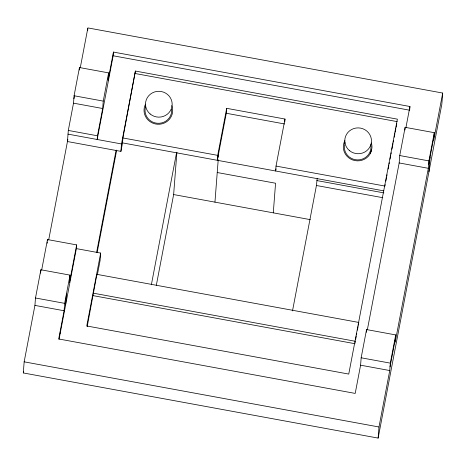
<?xml version="1.0" encoding="UTF-8"?>
<svg xmlns="http://www.w3.org/2000/svg" width="466" height="466" viewBox="0 0 466 466"><rect width="100%" height="100%" fill="white"/><g stroke="black" fill="none" stroke-linecap="round" stroke-linejoin="round"><path stroke-width="0.7" d="M80.257 67.809L87.87 27.908L442.7 93.054L441.844 104.163L378.13 438.092L23.3 372.946L24.156 361.837L34.921 305.399L35.492 297.995L40.88 269.773L70.04 275.126L69.475 282.536L76.651 244.906L47.485 239.553L41.66 270.082M40.618 273.14L40.88 269.773M47.2 243.258L47.299 242.023M47.392 240.788L47.485 239.553M409.707 109.597L409.946 106.51L113.442 52.076L108.06 80.292L108.63 72.888L79.465 67.535L74.082 95.751L73.511 103.155L68.304 130.439L67.454 141.542L120.921 151.363L122.535 142.893L122.913 137.959L135.396 71.053L397.387 119.156L348.749 374.076L86.758 325.973L100.668 253.073L76.366 248.611L76.651 244.906M79.278 69.999L79.465 67.535M60.213 333.272L60.498 329.567M367.336 329.841L399.176 162.954L399.746 155.545L405.135 127.329L434.295 132.682L428.912 160.904L428.341 168.308L395.139 342.329L395.71 334.926L366.544 329.567L361.162 357.789L360.591 365.193L355.203 393.415L58.704 338.974L64.087 310.752L64.657 303.349L70.04 275.126M65.595 305.049L66.452 293.941M87.655 30.674L87.818 28.595M108.63 72.888L103.248 101.105L102.677 108.514L97.47 135.792L97.184 139.491L113.162 55.774L113.442 52.076M87.189 326.678L96.893 274.352L358.878 322.455M96.782 275.767L96.893 274.352M100.668 253.073L100.103 260.477L97.441 274.416M120.921 151.363L121.492 143.953L135.396 71.053M156.331 285.279L173.637 194.555L176.894 152.271M284.784 121.859L285 119.04L226.674 108.328L217.698 155.359L217.319 160.298L217.843 159.005M214.954 202.139L218.21 159.826M217.639 158.912L217.319 160.298L226.29 113.267L226.674 108.328M285 119.04L276.023 166.071L275.645 171.005L276.053 168.867M273.286 212.851L275.563 183.231L217.232 172.519M292.502 310.904L316.431 185.503L317.2 178.513M355.197 342.504L355.29 341.269L93.299 293.166M366.334 332.264L366.544 329.567M378.13 438.092L378.986 426.99L389.751 370.546L390.322 363.142L395.71 334.926M404.925 130.02L405.135 127.329M428.924 171.89L430.06 157.077M434.295 132.682L433.724 140.085L442.7 93.054M73.931 98.751L74.333 96.631M23.3 372.946L23.574 371.518M48.674 239.961L67.861 139.416M59.06 339.318L76.366 248.611M96.602 252.456L116.057 150.471M97.114 252.7L116.692 150.099M151.363 284.784L176.649 152.26M355.558 339.877L356.222 336.394M356.49 335.002L356.752 333.604M357.416 330.12L358.086 326.637M358.348 325.245L358.616 323.853M385.178 184.647L384.904 186.062L276.023 166.071M385.854 181.105L386.53 177.563M386.797 176.148L387.065 174.733M388.149 169.071L388.825 165.529M389.093 164.114L389.366 162.692M390.042 159.156L390.718 155.615M390.986 154.199L391.254 152.784M391.929 149.242L393.013 143.575M393.281 142.159L393.554 140.744M394.23 137.202L394.906 133.666M395.174 132.245L395.85 128.709M396.117 127.294L396.793 123.752M405.909 127.678L409.946 106.51M390.036 366.847L395.424 338.625M428.627 164.603L434.009 136.387M217.96 157.525L218.601 154.747M370.319 153.285L371.623 149.545M113.162 55.774L409.661 110.215M135.21 73.523L397.201 121.626M226.29 113.267L284.621 123.973M74.082 95.751L103.248 101.105M399.746 155.545L428.912 160.904M73.511 103.155L102.677 108.514M399.176 162.954L428.341 168.308M122.913 137.959L217.698 155.359M68.304 130.439L97.47 135.792M122.535 142.893L383.815 190.868M68.024 134.138L121.492 143.953M316.81 180.569L383.879 192.883M316.431 185.503L382.784 197.689M173.637 194.555L310.327 219.649M93.113 295.636L355.104 343.739M35.492 297.995L64.657 303.349M361.162 357.789L390.322 363.142M34.921 305.399L64.087 310.752M360.591 365.193L389.751 370.546M24.156 361.837L378.986 426.99M344.875 140.621A14.335 13.881 4.4 0 0 350.49 158.97A14.335 13.881 4.4 0 0 369.672 154.595L371.286 151.328L371.961 147.769A14.335 13.881 4.4 0 0 371.355 142.98M171.791 105.601A14.335 13.881 4.4 0 1 157.601 124.247A14.335 13.881 4.4 0 1 145.538 104.128M370.767 144.681A13.351 12.926 4.4 0 1 357.655 159.908A13.351 12.926 4.4 0 1 344.525 144.571M344.671 143.912A13.351 12.926 4.4 0 1 345.067 142.613M171.669 109.452A13.351 12.926 4.4 0 1 156.955 123.24A13.351 12.926 4.4 0 1 145.567 106.65M349.465 150.605A13.351 12.926 4.4 0 0 371.245 143.219A13.351 12.926 4.4 0 0 353.659 128.61A13.351 12.926 4.4 0 0 349.465 150.605M150.157 113.995A13.351 12.926 4.4 0 0 171.954 106.65A13.351 12.926 4.4 0 0 154.392 92.012A13.351 12.926 4.4 0 0 150.157 113.995"/></g></svg>
